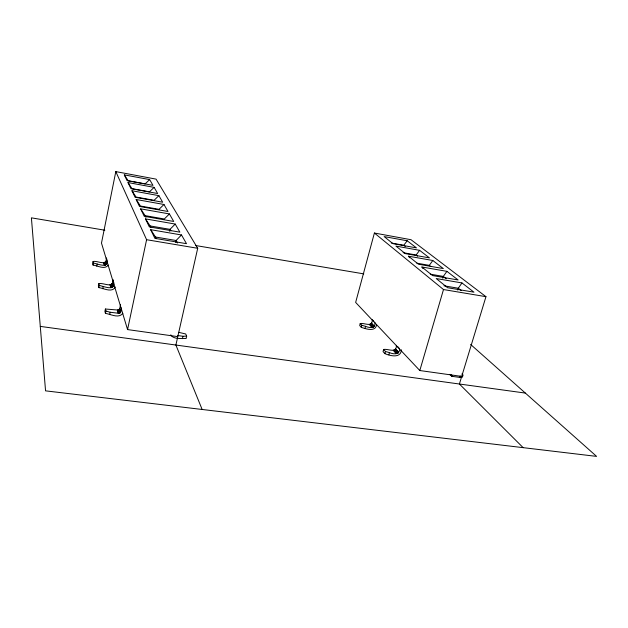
<?xml version="1.0" encoding="UTF-8"?>
<svg xmlns="http://www.w3.org/2000/svg" width="628" height="628" viewBox="0 0 628 628"><rect width="100%" height="100%" fill="white"/><g stroke="black" fill="none" stroke-linecap="round" stroke-linejoin="round"><path stroke-width="0.94" d="M106.352 257.873C107.09 266.767 97.795 260.471 93.085 261.46L92.669 263.54L93.062 265.079C97.607 265.628 104.86 270.048 108.275 265.079M93.062 265.079L93.478 262.991L93.085 261.46M96.736 266.131L97.152 264.035L93.478 262.991M202.145 409.472L175.887 345.039L197.702 248.288L156.05 179.121L115.803 171.609L101.485 243.099L127.562 329.582L177.779 336.624M113.393 281.116L112.969 279.711C113.731 289.155 103.84 282.482 98.824 283.628L98.376 285.842L98.832 287.6C103.62 288.252 112.137 293.088 115.277 287.051M98.832 287.6L99.279 285.371L98.824 283.628M97.152 264.035C101.485 265.173 107.875 267.3 107.105 260.345L106.603 258.697M102.749 288.731L103.204 286.509L99.279 285.371M120.537 304.706L119.65 308.85L118.292 310.075L105.402 309.015L104.915 311.378L105.433 313.396C110.622 314.11 118.92 318.914 122.829 313.278M105.433 313.396L105.92 311.025L105.402 309.015M103.204 286.509C107.812 287.679 114.626 289.908 113.825 282.529M109.649 314.62L110.136 312.249L105.92 311.025M110.136 312.249L119.257 313.356L120.623 312.124L121.518 307.948M127.562 329.582L146.599 239.708L115.803 171.609M169.576 231.261L169.992 229.353L175.22 224.063L179.875 232.156L149.354 226.912L145.492 218.889L175.22 224.063M175.675 242.392L176.091 240.5L181.484 234.958L186.5 243.68L154.857 238.342L150.696 229.691L181.484 234.958M182.41 338.665L182.952 336.27L186.657 336.137L186.116 338.531C181.366 338.202 175.024 339.473 171.318 335.807M523.148 447.654L459.406 384.014L485.962 296.675L411.018 239.715L374.398 233.035L355.644 302.413L419.81 370.536L461.721 376.408M373.943 321.465L372.294 319.731C372.537 327.816 364.844 322.784 360.221 323.491L359.671 325.516L361.288 327.314C365.818 328.931 375.717 332.283 376.572 324.598M361.288 327.314L361.846 325.288L360.221 323.491M365.017 328.381L365.575 326.348C369.405 328.075 375.599 328.632 375.034 322.627M396.425 345.322C396.629 353.854 388.551 348.587 383.653 349.443L383.049 351.586L384.886 353.635C390.09 355.903 400.978 358.596 401.402 349.812M384.886 353.635L385.49 351.484L383.653 349.443M388.873 354.781L389.486 352.63C393.568 354.428 400.083 354.953 399.541 348.626L397.673 346.64M442.764 278.267L443.305 276.414L446.916 271.351L458.11 279.97L432.535 275.574L421.89 266.994L446.916 271.351M419.81 370.536L443.494 289.547L374.398 233.035M457.749 290.097L458.307 288.228L461.965 282.938L473.952 292.169L447.607 287.726L436.201 278.534L461.965 282.938M450.355 374.5L451.171 375.662L452.921 376.455L459.767 377.412L460.206 375.96M416.843 263.179L429.277 265.354L432.825 260.502L443.305 268.572L418.46 264.231L408.498 256.2L432.825 260.502M403.098 252.676L416.129 254.992L419.614 250.329L429.45 257.896L405.288 253.61L395.954 246.09L419.614 250.329M391.252 242.997L403.765 245.258L407.203 240.775L416.442 247.887L392.932 243.656L384.163 236.583L407.203 240.775M169.395 213.928L164.324 218.991L145.107 215.624L140.664 208.849L169.395 213.928L173.728 221.464L144.252 216.307L140.664 208.849M163.963 204.477L159.033 209.32L140.444 206.023L136.158 199.492L163.963 204.477L168.006 211.503L139.51 206.447L136.158 199.492M158.884 195.646L154.096 200.293L136.088 197.051L131.951 190.747L158.884 195.646L162.66 202.216L135.083 197.247L131.951 190.747M154.119 187.364L149.464 191.83L132.006 188.651L128.01 182.56L154.119 187.364L157.659 193.526L130.946 188.651L128.01 182.56M149.652 179.592L145.123 183.894L128.183 180.77L124.313 174.882L149.652 179.592L152.981 185.378L127.068 180.597L124.313 174.882M459.767 377.412L462.412 377.177L463.072 375.01L461.949 373.919M40.278 326.395L525.361 393.081M178.713 332.338L185.7 333.97L186.657 336.137M177.512 335.509L182.952 336.27M104.837 230.217L31.4 217.838L45.554 390.844L596.6 456.391L470.615 344.442M195.669 245.532L363.8 273.879M146.599 239.708L197.702 248.288M443.494 289.547L485.962 296.675M150.696 229.691L155.485 237.015L176.091 240.5L177.473 243.028M443.949 285.803L458.307 288.228L461.172 290.489M145.492 218.889L150.108 225.931L169.992 229.353L170.847 230.916M430.298 274.169L443.305 276.414L446.257 278.738M361.846 325.288L365.575 326.348M385.49 351.484L389.486 352.63M403.765 245.258L405.288 246.451M416.129 254.992L417.565 256.122M429.277 265.354L430.808 266.562M450.637 374.555L452.435 376.353M450.182 374.39L451.979 376.18M449.978 374.469L451.556 375.952M371.384 323.035L374.115 325.956M395.436 348.823L398.537 352.151M371.297 323.279L374.021 326.207M395.342 349.082L398.442 352.41M371.172 323.514L373.896 326.442M395.2 349.333L398.301 352.669M371.015 323.734L373.739 326.662M395.028 349.568L398.128 352.897M370.818 323.93L373.542 326.866M394.831 349.78L397.924 353.109M370.606 324.103L373.33 327.031M394.604 349.953L397.697 353.289M370.371 324.236L373.095 327.164M394.353 350.102L397.446 353.438M370.12 324.331L372.844 327.267M394.086 350.204L397.179 353.54M369.868 324.393L372.585 327.329M393.811 350.275L396.904 353.611M369.609 324.417L372.318 327.353M393.536 350.298L396.629 353.635M369.35 324.401L372.066 327.337M393.269 350.283L396.354 353.619M421.89 266.994L422.927 268.446M408.498 256.2L409.629 257.778M145.107 215.624L145.924 217.312M150.108 225.931L150.861 227.485M155.485 237.015L156.301 238.695M170.8 334.81L171.02 335.328M105.669 261.279L106.407 263.776M112.224 283.33L113.071 286.172M119.736 308.56L120.709 311.833M105.59 261.531L106.336 264.035M112.145 283.597L112.993 286.447M119.65 308.85L120.623 312.124M105.473 261.774L106.218 264.278M112.019 283.856L112.867 286.706M119.516 309.125L120.49 312.399M105.323 262.002L106.061 264.506M111.855 284.099L112.702 286.949M119.336 309.376L120.309 312.658M105.135 262.198L105.873 264.702M111.658 284.311L112.498 287.161M119.124 309.604L120.089 312.885M104.915 262.371L105.653 264.875M111.423 284.492L112.263 287.349M118.873 309.8L119.838 313.082M104.672 262.504L105.41 265.016M111.164 284.633L112.004 287.491M118.598 309.957L119.556 313.239M104.413 262.606L105.143 265.11M110.889 284.743L111.721 287.6M118.292 310.075L119.257 313.356M104.138 262.669L104.868 265.173M110.591 284.806L111.431 287.663M117.986 310.146L118.943 313.427M103.856 262.685L104.586 265.189M110.3 284.829L111.125 287.687M117.664 310.169L118.621 313.458M103.581 262.661L104.311 265.173M110.002 284.806L110.826 287.663M117.35 310.146L118.299 313.435"/></g></svg>
